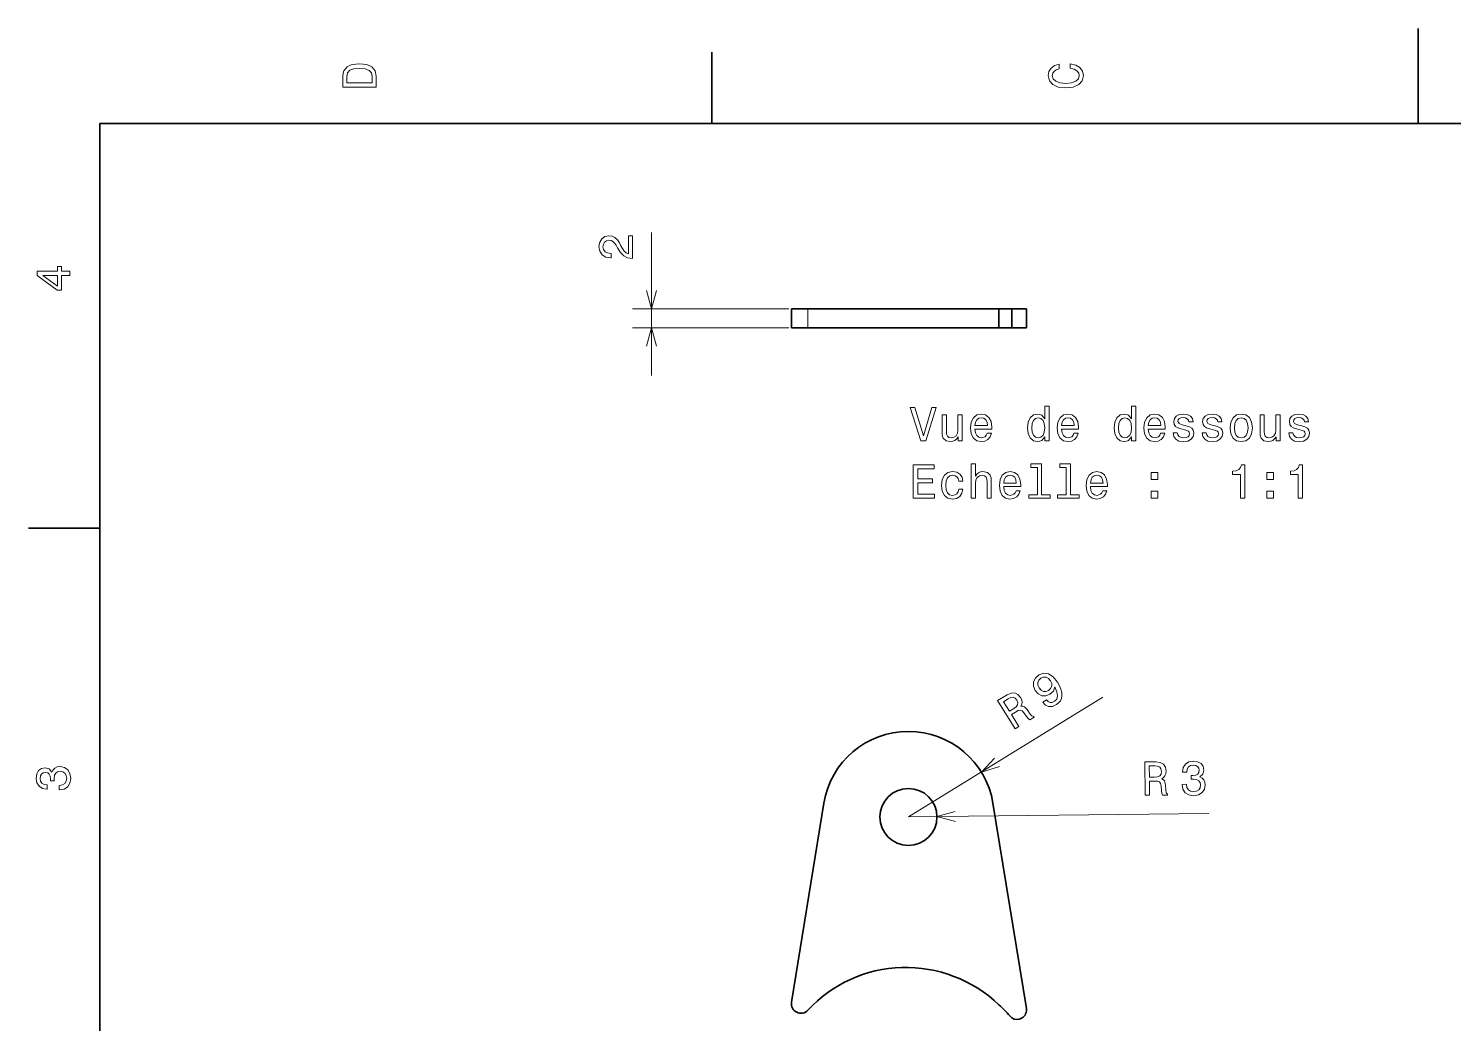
# Model space of a CAD drawing. Extents: x 0 to 297, y 0 to 210.
# Drawn here: x 2.5 to 152.2, y 105.4 to 210 of the extents above; entities that cross this region are included whole.
import ezdxf

# ---------------------------------------------------------------- set-up
doc = ezdxf.new("R2010")
doc.units = 0

msp = doc.modelspace()

# ---------------------------------------------------------------- linework, layer by layer
at = {"color": 7, "lineweight": 35, "ltscale": 0.25}
msp.add_line((148.5, 200), (148.5, 210), dxfattribs=at)
at = {"color": 7, "lineweight": 35, "ltscale": 0.1875}
for p, q in [((74.300003, 200), (74.300003, 207.5)), ((10, 157.5), (2.5, 157.5))]:
    msp.add_line(p, q, dxfattribs=at)
at = {"color": 7, "lineweight": 35}
for p, q in [((287, 200), (10, 200)), ((10, 200), (10, 10)), ((104.46109, 180.531647), (84.386154, 180.531647)), ((104.460541, 178.531647), (84.386154, 178.531647)), ((86.065491, 128.575165), (82.662292, 107.66082)), ((103.831818, 128.575165), (107.341499, 107.006454))]:
    msp.add_line(p, q, dxfattribs=at)
at = {"color": 7, "lineweight": 13, "ltscale": 0.375901}
msp.add_line((67.966049, 173.531647), (67.966049, 188.567673), dxfattribs=at)
at = {"color": 7, "lineweight": 13, "ltscale": 0.410503}
for p, q in [((82.386154, 180.531647), (65.966049, 180.531647)), ((82.386154, 178.531647), (65.966049, 178.531647))]:
    msp.add_line(p, q, dxfattribs=at)
at = {"color": 7, "lineweight": 35, "ltscale": 0.043421}
for p, q in [((84.386154, 180.531647), (82.649307, 180.531647)), ((84.386154, 178.531647), (82.649307, 178.531647))]:
    msp.add_line(p, q, dxfattribs=at)
at = {"color": 7, "lineweight": 35, "ltscale": 0.05}
for p, q in [((82.649307, 178.531647), (82.649307, 180.531647)), ((104.460892, 178.531647), (104.460892, 180.531647)), ((105.798943, 178.531647), (105.798943, 180.531647)), ((107.354477, 180.531647), (107.354477, 178.531647))]:
    msp.add_line(p, q, dxfattribs=at)
at = {"color": 7, "lineweight": 13, "ltscale": 0.05}
msp.add_line((84.386154, 178.531647), (84.386154, 180.531647), dxfattribs=at)
at = {"color": 7, "lineweight": 35, "ltscale": 0.033446}
msp.add_line((104.46109, 180.531647), (105.798943, 180.531647), dxfattribs=at)
at = {"color": 7, "lineweight": 35, "ltscale": 0.038888}
for p, q in [((107.354477, 180.531647), (105.798943, 180.531647)), ((107.354477, 178.531647), (105.798943, 178.531647))]:
    msp.add_line(p, q, dxfattribs=at)
at = {"color": 7, "lineweight": 35, "ltscale": 0.03346}
msp.add_line((105.798943, 178.531647), (104.460541, 178.531647), dxfattribs=at)
at = {"color": 7, "lineweight": 13}
for q in [(115.386421, 139.711319), (126.520248, 127.487694)]:
    msp.add_line((94.948654, 127.129684), q, dxfattribs=at)
for points in [[(35.533215, 204.994965), (35.533215, 203.829971), (39.033215, 203.829971), (39.033215, 204.994965), (38.922264, 205.544678), (38.584366, 205.953171), (38.034657, 206.205338), (37.283215, 206.296112), (36.516644, 206.215424), (36.21405, 206.114563), (35.971977, 205.973343), (35.644165, 205.56485), (35.563473, 205.297562)], [(35.951801, 204.959656), (36.027451, 205.342941), (36.259438, 205.605194), (36.672985, 205.761536), (37.283215, 205.811966), (37.873272, 205.756485), (38.286816, 205.600143), (38.533936, 205.332855), (38.614628, 204.959656), (38.614628, 204.298996), (35.951801, 204.298996)], [(111.93206, 205.817017), (112.35569, 205.716141), (112.658287, 205.549713), (112.844887, 205.317734), (112.905403, 205.045395), (112.814629, 204.71759), (112.54229, 204.460388), (112.098488, 204.28891), (111.483215, 204.233429), (110.872986, 204.28891), (110.424141, 204.455338), (110.151802, 204.71254), (110.055984, 205.045395), (110.106415, 205.287476), (110.247627, 205.494247), (110.474571, 205.655624), (110.787247, 205.766571), (110.787247, 206.245682), (110.308144, 206.094391), (109.94503, 205.832138), (109.718086, 205.474075), (109.637398, 205.045395), (109.763474, 204.510818), (110.116501, 204.10231), (110.696472, 203.840057), (111.483215, 203.749283), (112.269958, 203.840057), (112.84993, 204.10231), (113.208, 204.510818), (113.329041, 205.045395), (113.233215, 205.51442), (112.965927, 205.892654), (112.527161, 206.159943), (111.93206, 206.301163)], [(65.966049, 185.819107), (65.966049, 188.224731), (65.532333, 188.224731), (65.532333, 186.323441), (65.295303, 186.429337), (65.098618, 186.610901), (64.740547, 187.1707), (64.589249, 187.468246), (64.372391, 187.801102), (64.120224, 188.038132), (63.822678, 188.174301), (63.484779, 188.224731), (63.06115, 188.138992), (62.728298, 187.901962), (62.516483, 187.538849), (62.440834, 187.069824), (62.526569, 186.585678), (62.763599, 186.217529), (63.141842, 185.980499), (63.641121, 185.899796), (63.711727, 185.899796), (63.711727, 186.358734), (63.671379, 186.358734), (63.328442, 186.404129), (63.076279, 186.540298), (62.914898, 186.757156), (62.859421, 187.044617), (62.909855, 187.337128), (63.035934, 187.553986), (63.23262, 187.69519), (63.479736, 187.745621), (63.711727, 187.710327), (63.908413, 187.614502), (64.07988, 187.45311), (64.231178, 187.231216), (64.392563, 186.93367), (64.705246, 186.439423), (65.038094, 186.091446), (65.441551, 185.884674), (65.95092, 185.819107)], [(6.833213, 184.02739), (6.833213, 184.481277), (5.965778, 184.481277), (5.965778, 184.98056), (5.56232, 184.98056), (5.56232, 184.481277), (3.408862, 184.481277), (3.408862, 184.022339), (5.521974, 182.489197), (5.965778, 182.489197), (5.965778, 184.02739)], [(5.56232, 182.912827), (3.993876, 184.02739), (5.56232, 184.02739)], [(97.397423, 170.180069), (96.519905, 167.199509), (95.617165, 170.180069), (95.138062, 170.180069), (96.267746, 166.675018), (96.772064, 166.675018), (97.876534, 170.180069)], [(100.599876, 169.383224), (100.156067, 169.383224), (100.156067, 167.819824), (100.105637, 167.456726), (99.959381, 167.194473), (99.732437, 167.033081), (99.434891, 166.982651), (99.197861, 167.022995), (99.046562, 167.144043), (98.960823, 167.350815), (98.940651, 167.643311), (98.940651, 169.383224), (98.496849, 169.383224), (98.496849, 167.602966), (98.511978, 167.244904), (98.607803, 166.947357), (98.900307, 166.675018), (99.369324, 166.579193), (99.62149, 166.614502), (99.838348, 166.705276), (100.024948, 166.861618), (100.176247, 167.088562), (100.176247, 166.675018), (100.599876, 166.675018)], [(101.936333, 167.900528), (103.711548, 167.900528), (103.716591, 168.1073), (103.635895, 168.687271), (103.413994, 169.120987), (103.060974, 169.383224), (102.591949, 169.47905), (102.133018, 169.378189), (101.779991, 169.095764), (101.553047, 168.636841), (101.472351, 168.031647), (101.548004, 167.411331), (101.774948, 166.957443), (102.122932, 166.675018), (102.57682, 166.579193), (102.970192, 166.64476), (103.292961, 166.816223), (103.529991, 167.088562), (103.666161, 167.451675), (103.227394, 167.451675), (103.13662, 167.249939), (103.005493, 167.098648), (102.632294, 166.977615), (102.344833, 167.033081), (102.127975, 167.209595), (101.986763, 167.49707), (101.936333, 167.885391)], [(109.284317, 167.093613), (109.284317, 166.675018), (109.728119, 166.675018), (109.728119, 170.296051), (109.289352, 170.296051), (109.289352, 168.969681), (108.951462, 169.352966), (108.74469, 169.443756), (108.50766, 169.47905), (108.078979, 169.378189), (107.746132, 169.095764), (107.529266, 168.641876), (107.453621, 168.031647), (107.529266, 167.421417), (107.746132, 166.962479), (108.078979, 166.675018), (108.50766, 166.579193), (108.74469, 166.614502), (108.956505, 166.705276)], [(111.044403, 167.900528), (112.819618, 167.900528), (112.824661, 168.1073), (112.743965, 168.687271), (112.522064, 169.120987), (112.169037, 169.383224), (111.70002, 169.47905), (111.241089, 169.378189), (110.888062, 169.095764), (110.661118, 168.636841), (110.580421, 168.031647), (110.656075, 167.411331), (110.883018, 166.957443), (111.231003, 166.675018), (111.684891, 166.579193), (112.078262, 166.64476), (112.401031, 166.816223), (112.638062, 167.088562), (112.774231, 167.451675), (112.335464, 167.451675), (112.24469, 167.249939), (112.113564, 167.098648), (111.740364, 166.977615), (111.452904, 167.033081), (111.236038, 167.209595), (111.094833, 167.49707), (111.044403, 167.885391)], [(118.39238, 167.093613), (118.39238, 166.675018), (118.836189, 166.675018), (118.836189, 170.296051), (118.39743, 170.296051), (118.39743, 168.969681), (118.059532, 169.352966), (117.85276, 169.443756), (117.615723, 169.47905), (117.18705, 169.378189), (116.854202, 169.095764), (116.637344, 168.641876), (116.561691, 168.031647), (116.637344, 167.421417), (116.854202, 166.962479), (117.18705, 166.675018), (117.615723, 166.579193), (117.85276, 166.614502), (118.064575, 166.705276)], [(120.152466, 167.900528), (121.927689, 167.900528), (121.932724, 168.1073), (121.852036, 168.687271), (121.630135, 169.120987), (121.277107, 169.383224), (120.80809, 169.47905), (120.349152, 169.378189), (119.996132, 169.095764), (119.76918, 168.636841), (119.688492, 168.031647), (119.764145, 167.411331), (119.991089, 166.957443), (120.339066, 166.675018), (120.792961, 166.579193), (121.186333, 166.64476), (121.509094, 166.816223), (121.746132, 167.088562), (121.882294, 167.451675), (121.443535, 167.451675), (121.352753, 167.249939), (121.221634, 167.098648), (120.848434, 166.977615), (120.560974, 167.033081), (120.344116, 167.209595), (120.202904, 167.49707), (120.152466, 167.885391)], [(124.126534, 168.253555), (123.697861, 168.354416), (123.380135, 168.470413), (123.274231, 168.707443), (123.304489, 168.873871), (123.410393, 168.994904), (123.581863, 169.070557), (123.828979, 169.100815), (124.06601, 169.070557), (124.252609, 168.979767), (124.37365, 168.843613), (124.42408, 168.662048), (124.857803, 168.662048), (124.857803, 168.672134), (124.78215, 168.999939), (124.575378, 169.257156), (124.252609, 169.418533), (123.828979, 169.47905), (123.400307, 169.418533), (123.087631, 169.252106), (122.890945, 169.00499), (122.830421, 168.692307), (122.875809, 168.389709), (123.017021, 168.177902), (123.249008, 168.026596), (123.586906, 167.9207), (124.081146, 167.799652), (124.383736, 167.673584), (124.464432, 167.572708), (124.49469, 167.421417), (124.449295, 167.234818), (124.328262, 167.093613), (124.131577, 167.002823), (123.869324, 166.972565), (123.591949, 167.002823), (123.390221, 167.108734), (123.254051, 167.280212), (123.198578, 167.517242), (122.769905, 167.517242), (122.840508, 167.113785), (123.047279, 166.821274), (123.375092, 166.64476), (123.828979, 166.579193), (124.303047, 166.64476), (124.651031, 166.821274), (124.862839, 167.103699), (124.938492, 167.471848), (124.883018, 167.789566), (124.726677, 168.006424), (124.469467, 168.147644)], [(127.162552, 168.253555), (126.733879, 168.354416), (126.416153, 168.470413), (126.310249, 168.707443), (126.340508, 168.873871), (126.446411, 168.994904), (126.617889, 169.070557), (126.865005, 169.100815), (127.102036, 169.070557), (127.288635, 168.979767), (127.409668, 168.843613), (127.460106, 168.662048), (127.893822, 168.662048), (127.893822, 168.672134), (127.818176, 168.999939), (127.611404, 169.257156), (127.288635, 169.418533), (126.865005, 169.47905), (126.436325, 169.418533), (126.12365, 169.252106), (125.926964, 169.00499), (125.86644, 168.692307), (125.911835, 168.389709), (126.05304, 168.177902), (126.285034, 168.026596), (126.622925, 167.9207), (127.117165, 167.799652), (127.419754, 167.673584), (127.50045, 167.572708), (127.530708, 167.421417), (127.485321, 167.234818), (127.364288, 167.093613), (127.167603, 167.002823), (126.90535, 166.972565), (126.627975, 167.002823), (126.426239, 167.108734), (126.290077, 167.280212), (126.234604, 167.517242), (125.805923, 167.517242), (125.876534, 167.113785), (126.083305, 166.821274), (126.411118, 166.64476), (126.865005, 166.579193), (127.339066, 166.64476), (127.68705, 166.821274), (127.898865, 167.103699), (127.974518, 167.471848), (127.919037, 167.789566), (127.762695, 168.006424), (127.505493, 168.147644)], [(128.741089, 168.026596), (128.821777, 167.411331), (129.053772, 166.957443), (129.421921, 166.675018), (129.916153, 166.579193), (130.40535, 166.675018), (130.773499, 166.952393), (131.005493, 167.406281), (131.091232, 168.026596), (131.005493, 168.641876), (130.773499, 169.100815), (130.40535, 169.378189), (129.916153, 169.47905), (129.421921, 169.378189), (129.053772, 169.095764), (128.821777, 168.641876)], [(133.996124, 169.383224), (133.552322, 169.383224), (133.552322, 167.819824), (133.501892, 167.456726), (133.355637, 167.194473), (133.128693, 167.033081), (132.831146, 166.982651), (132.594116, 167.022995), (132.44281, 167.144043), (132.357071, 167.350815), (132.336899, 167.643311), (132.336899, 169.383224), (131.893097, 169.383224), (131.893097, 167.602966), (131.908234, 167.244904), (132.004059, 166.947357), (132.296555, 166.675018), (132.765579, 166.579193), (133.017731, 166.614502), (133.234604, 166.705276), (133.421204, 166.861618), (133.572495, 167.088562), (133.572495, 166.675018), (133.996124, 166.675018)], [(136.27063, 168.253555), (135.841949, 168.354416), (135.524231, 168.470413), (135.41832, 168.707443), (135.448578, 168.873871), (135.554474, 168.994904), (135.725952, 169.070557), (135.973068, 169.100815), (136.210098, 169.070557), (136.396698, 168.979767), (136.517731, 168.843613), (136.568176, 168.662048), (137.001892, 168.662048), (137.001892, 168.672134), (136.926239, 168.999939), (136.719467, 169.257156), (136.396698, 169.418533), (135.973068, 169.47905), (135.544403, 169.418533), (135.23172, 169.252106), (135.035034, 169.00499), (134.974518, 168.692307), (135.019897, 168.389709), (135.161102, 168.177902), (135.393097, 168.026596), (135.730988, 167.9207), (136.225235, 167.799652), (136.527832, 167.673584), (136.608521, 167.572708), (136.638779, 167.421417), (136.593384, 167.234818), (136.472351, 167.093613), (136.275665, 167.002823), (136.013412, 166.972565), (135.736038, 167.002823), (135.534302, 167.108734), (135.398148, 167.280212), (135.342667, 167.517242), (134.914001, 167.517242), (134.984589, 167.113785), (135.191376, 166.821274), (135.51918, 166.64476), (135.973068, 166.579193), (136.447128, 166.64476), (136.79512, 166.821274), (137.006927, 167.103699), (137.082581, 167.471848), (137.0271, 167.789566), (136.870758, 168.006424), (136.613556, 168.147644)], [(101.936333, 168.273727), (101.991806, 168.621704), (102.127975, 168.878906), (102.334747, 169.035248), (102.607079, 169.090729), (102.874374, 169.035248), (103.081146, 168.878906), (103.207222, 168.621704), (103.252609, 168.273727)], [(108.583305, 169.080643), (108.875809, 169.01004), (109.097717, 168.813354), (109.228836, 168.485535), (109.279266, 168.031647), (109.228836, 167.572708), (109.097717, 167.244904), (108.875809, 167.043167), (108.583305, 166.977615), (108.305923, 167.043167), (108.094109, 167.244904), (107.952904, 167.577759), (107.907509, 168.031647), (107.952904, 168.480499), (108.094109, 168.808304), (108.305923, 169.01004)], [(111.044403, 168.273727), (111.099876, 168.621704), (111.236038, 168.878906), (111.44281, 169.035248), (111.715149, 169.090729), (111.982437, 169.035248), (112.189209, 168.878906), (112.315292, 168.621704), (112.36068, 168.273727)], [(117.691376, 169.080643), (117.983887, 169.01004), (118.20578, 168.813354), (118.336906, 168.485535), (118.387344, 168.031647), (118.336906, 167.572708), (118.20578, 167.244904), (117.983887, 167.043167), (117.691376, 166.977615), (117.414001, 167.043167), (117.202179, 167.244904), (117.060974, 167.577759), (117.015579, 168.031647), (117.060974, 168.480499), (117.202179, 168.808304), (117.414001, 169.01004)], [(120.152466, 168.273727), (120.207947, 168.621704), (120.344116, 168.878906), (120.550888, 169.035248), (120.823219, 169.090729), (121.090508, 169.035248), (121.297279, 168.878906), (121.423363, 168.621704), (121.46875, 168.273727)], [(129.194977, 168.031647), (129.240356, 168.485535), (129.381577, 168.813354), (129.608521, 169.015076), (129.916153, 169.085678), (130.21875, 169.015076), (130.445694, 168.81839), (130.586914, 168.485535), (130.637329, 168.031647), (130.586914, 167.572708), (130.445694, 167.239853), (130.21875, 167.038132), (129.916153, 166.972565), (129.608521, 167.038132), (129.381577, 167.239853), (129.240356, 167.572708)], [(95.460823, 160.628189), (97.679848, 160.628189), (97.679848, 161.051819), (95.924805, 161.051819), (95.924805, 162.236984), (97.488205, 162.236984), (97.488205, 162.655563), (95.924805, 162.655563), (95.924805, 163.704559), (97.639503, 163.704559), (97.639503, 164.128189), (95.460823, 164.128189)], [(100.236763, 162.438705), (100.675522, 162.438705), (100.584747, 162.842163), (100.367889, 163.159897), (100.029991, 163.356583), (99.591232, 163.43222), (99.107079, 163.33136), (98.738922, 163.048935), (98.506935, 162.590012), (98.426247, 161.974731), (98.501892, 161.364502), (98.728836, 160.910614), (99.086906, 160.628189), (99.576103, 160.532364), (100.009819, 160.608017), (100.347717, 160.819824), (100.579704, 161.152679), (100.680565, 161.596481), (100.256935, 161.596481), (100.18129, 161.314072), (100.040077, 161.102249), (99.838348, 160.97113), (99.591232, 160.930786), (99.283592, 160.996338), (99.061691, 161.198074), (98.925522, 161.525879), (98.880135, 161.989868), (98.925522, 162.443756), (99.066734, 162.771561), (99.293678, 162.973297), (99.591232, 163.0439), (99.853477, 162.998505), (100.050163, 162.882507), (100.18129, 162.690872)], [(101.548004, 160.628189), (101.991806, 160.628189), (101.991806, 162.191589), (102.037193, 162.549652), (102.183449, 162.811905), (102.410393, 162.973297), (102.71299, 163.033813), (102.955063, 162.983383), (103.106361, 162.847214), (103.182007, 162.62027), (103.207222, 162.317673), (103.207222, 160.628189), (103.651031, 160.628189), (103.651031, 162.408447), (103.630852, 162.76651), (103.540077, 163.064072), (103.242523, 163.336395), (102.778549, 163.43222), (102.52639, 163.396927), (102.309532, 163.301102), (102.127975, 163.149796), (101.991806, 162.943024), (101.991806, 164.249222), (101.548004, 164.249222)], [(104.972351, 161.853699), (106.747574, 161.853699), (106.752609, 162.060471), (106.671921, 162.640442), (106.45002, 163.074158), (106.096992, 163.336395), (105.627975, 163.43222), (105.169037, 163.33136), (104.81601, 163.048935), (104.589066, 162.590012), (104.508377, 161.984818), (104.584023, 161.364502), (104.810974, 160.910614), (105.158951, 160.628189), (105.612846, 160.532364), (106.006218, 160.597931), (106.328979, 160.769394), (106.56601, 161.041733), (106.702179, 161.404846), (106.26342, 161.404846), (106.172638, 161.20311), (106.041519, 161.051819), (105.66832, 160.930786), (105.380852, 160.986252), (105.163994, 161.162766), (105.022789, 161.450241), (104.972351, 161.838562)], [(108.502609, 163.876022), (108.502609, 161.001389), (107.58979, 161.001389), (107.58979, 160.628189), (109.854195, 160.628189), (109.854195, 161.001389), (108.946419, 161.001389), (108.946419, 164.249222), (107.806648, 164.249222), (107.806648, 163.876022)], [(111.538635, 163.876022), (111.538635, 161.001389), (110.625809, 161.001389), (110.625809, 160.628189), (112.890221, 160.628189), (112.890221, 161.001389), (111.982437, 161.001389), (111.982437, 164.249222), (110.842667, 164.249222), (110.842667, 163.876022)], [(114.080421, 161.853699), (115.855637, 161.853699), (115.86068, 162.060471), (115.779991, 162.640442), (115.55809, 163.074158), (115.205063, 163.336395), (114.736038, 163.43222), (114.277107, 163.33136), (113.924088, 163.048935), (113.697136, 162.590012), (113.616447, 161.984818), (113.692093, 161.364502), (113.919037, 160.910614), (114.267021, 160.628189), (114.720917, 160.532364), (115.114288, 160.597931), (115.43705, 160.769394), (115.674088, 161.041733), (115.810249, 161.404846), (115.37149, 161.404846), (115.280708, 161.20311), (115.14959, 161.051819), (114.77639, 160.930786), (114.488922, 160.986252), (114.272064, 161.162766), (114.130859, 161.450241), (114.080421, 161.838562)], [(120.460106, 162.584961), (121.156067, 162.584961), (121.156067, 163.336395), (120.460106, 163.336395)], [(129.825378, 160.628189), (130.284302, 160.628189), (130.284302, 164.153412), (129.941376, 164.153412), (129.850586, 163.845764), (129.669037, 163.638992), (129.391663, 163.51796), (129.008377, 163.477615), (129.008377, 163.119537), (129.825378, 163.119537)], [(132.604187, 162.584961), (133.300156, 162.584961), (133.300156, 163.336395), (132.604187, 163.336395)], [(135.89743, 160.628189), (136.356354, 160.628189), (136.356354, 164.153412), (136.013412, 164.153412), (135.922638, 163.845764), (135.741089, 163.638992), (135.463699, 163.51796), (135.080414, 163.477615), (135.080414, 163.119537), (135.89743, 163.119537)], [(104.972351, 162.226898), (105.027832, 162.574875), (105.163994, 162.832077), (105.370766, 162.988419), (105.643105, 163.0439), (105.910393, 162.988419), (106.117165, 162.832077), (106.243248, 162.574875), (106.288635, 162.226898)], [(114.080421, 162.226898), (114.135895, 162.574875), (114.272064, 162.832077), (114.478836, 162.988419), (114.751175, 163.0439), (115.018463, 162.988419), (115.225235, 162.832077), (115.351318, 162.574875), (115.396706, 162.226898)], [(120.460106, 160.628189), (121.156067, 160.628189), (121.156067, 161.379623), (120.460106, 161.379623)], [(132.604187, 160.628189), (133.300156, 160.628189), (133.300156, 161.379623), (132.604187, 161.379623)], [(109.066422, 139.187897), (109.339706, 138.888275), (109.685654, 138.73999), (110.078156, 138.756577), (110.501686, 138.934387), (110.736572, 139.120438), (110.916595, 139.337875), (111.027901, 139.589981), (111.074768, 139.87941), (111.058197, 140.194931), (110.9729, 140.545135), (110.82251, 140.91449), (110.606041, 141.31424), (110.160248, 141.874832), (109.67749, 142.187637), (109.178589, 142.247681), (108.660896, 142.05928), (108.287605, 141.722885), (108.096703, 141.321091), (108.086205, 140.876389), (108.263367, 140.434677), (108.585892, 140.064697), (108.980736, 139.875443), (109.402985, 139.862946), (109.824867, 140.033829), (110.178337, 140.363953), (110.32991, 140.800751), (110.554665, 140.281738), (110.626099, 139.857864), (110.539917, 139.526459), (110.291832, 139.284912), (110.050003, 139.17749), (109.828644, 139.171509), (109.628738, 139.255722), (109.461533, 139.431137)], [(108.677307, 140.695419), (108.556335, 140.988129), (108.547035, 141.272598), (108.654045, 141.522064), (108.869759, 141.720001), (109.152229, 141.828751), (109.427444, 141.81459), (109.674606, 141.682465), (109.885757, 141.445282), (110.005081, 141.14563), (110.009094, 140.869751), (109.888206, 140.623596), (109.652672, 140.419373), (109.390022, 140.31691), (109.128677, 140.327774), (108.88681, 140.451294)], [(106.157196, 136.378342), (106.556602, 136.624222), (105.78196, 137.882568), (106.189957, 138.133728), (106.498512, 138.305908), (106.724495, 138.362122), (106.91481, 138.283844), (107.113747, 138.056885), (107.373169, 137.683594), (107.554916, 137.446075), (107.69899, 137.327484), (108.149933, 137.605087), (108.099701, 137.686676), (107.926895, 137.746124), (107.755058, 137.948303), (107.428886, 138.410797), (107.136436, 138.722305), (106.968918, 138.773163), (106.764076, 138.759583), (106.869766, 138.972702), (106.897484, 139.197052), (106.858459, 139.433594), (106.744102, 139.677078), (106.461899, 140.000824), (106.12355, 140.165634), (105.739632, 140.154327), (105.318741, 139.972229), (104.32238, 139.358856)], [(105.431808, 139.538437), (105.709648, 139.673935), (105.94455, 139.706024), (106.153038, 139.62709), (106.337105, 139.414673), (106.447502, 139.13916), (106.42408, 138.91745), (106.274109, 138.718536), (106.016769, 138.530502), (105.557236, 138.247604), (104.94651, 139.239685)], [(5.73379, 129.979111), (5.769093, 129.979111), (6.253242, 130.059799), (6.616354, 130.296829), (6.848343, 130.670029), (6.934078, 131.164276), (6.848343, 131.688766), (6.626441, 132.082138), (6.273415, 132.334305), (5.819525, 132.425079), (5.521974, 132.384735), (5.279899, 132.273788), (5.0933, 132.092224), (4.957133, 131.850143), (4.684798, 132.177963), (4.251081, 132.293961), (3.857709, 132.218307), (3.560158, 132.00145), (3.373559, 131.648422), (3.307997, 131.164276), (3.388689, 130.710388), (3.610591, 130.362396), (3.963617, 130.135452), (4.432637, 130.059799), (4.46794, 130.059799), (4.46794, 130.508652), (4.145173, 130.548996), (3.913184, 130.680115), (3.771974, 130.891937), (3.721542, 131.189484), (3.761888, 131.451736), (3.867795, 131.643372), (4.039265, 131.759369), (4.271254, 131.804764), (4.518372, 131.759369), (4.684798, 131.638336), (4.785663, 131.426514), (4.815922, 131.139053), (4.810879, 130.942368), (5.209294, 130.942368), (5.199208, 131.189484), (5.244596, 131.507217), (5.365634, 131.744247), (5.56232, 131.885452), (5.819525, 131.935883), (6.112032, 131.880417), (6.328891, 131.734161), (6.465058, 131.502167), (6.510447, 131.194534), (6.460014, 130.876801), (6.308718, 130.644821), (6.066643, 130.498566), (5.73379, 130.443085)], [(119.819321, 129.411835), (120.288315, 129.41716), (120.271561, 130.89473), (120.750633, 130.900162), (121.103806, 130.889038), (121.326492, 130.820953), (121.449417, 130.655914), (121.50322, 130.358948), (121.533577, 129.905365), (121.567207, 129.608185), (121.629723, 129.432373), (122.159225, 129.43837), (122.158142, 129.53418), (122.040558, 129.674072), (121.997238, 129.935852), (121.955536, 130.500244), (121.865059, 130.917847), (121.747581, 131.047638), (121.564957, 131.141403), (121.765244, 131.26976), (121.904442, 131.447861), (121.992691, 131.670776), (122.01992, 131.9384), (121.944519, 132.361206), (121.739197, 132.676605), (121.40419, 132.864471), (120.949593, 132.924881), (119.779633, 132.911621)], [(120.823334, 132.494751), (121.131294, 132.467987), (121.349228, 132.374619), (121.487389, 132.199661), (121.535919, 131.922821), (121.488808, 131.629761), (121.354645, 131.451721), (121.123703, 131.358307), (120.80629, 131.329498), (120.266693, 131.32338), (120.253487, 132.488281)], [(123.696381, 130.555298), (123.696777, 130.520004), (123.782951, 130.036804), (124.024086, 129.676392), (124.399895, 129.448654), (124.895065, 129.36853), (125.418556, 129.460205), (125.809387, 129.686554), (126.057533, 130.042419), (126.143158, 130.497299), (126.099442, 130.794373), (125.985748, 131.035187), (125.802094, 131.219711), (125.558487, 131.353119), (125.883186, 131.62915), (125.994255, 132.064163), (125.914154, 132.45665), (125.693932, 132.751724), (125.338814, 132.934311), (124.853951, 132.99437), (124.401009, 132.908539), (124.055565, 132.682709), (123.832634, 132.327133), (123.762314, 131.857285), (123.762711, 131.821991), (124.211533, 131.827072), (124.248215, 132.150269), (124.376694, 132.383728), (124.586899, 132.527344), (124.883858, 132.581146), (125.146545, 132.543777), (125.339378, 132.440048), (125.457306, 132.269897), (125.505325, 132.038437), (125.462738, 131.790833), (125.343597, 131.623032), (125.132935, 131.519775), (124.84584, 131.486267), (124.649109, 131.489075), (124.653625, 131.090683), (124.900612, 131.103577), (125.218826, 131.061783), (125.457214, 130.943451), (125.600647, 130.748383), (125.653992, 130.49176), (125.601837, 130.198639), (125.458054, 129.980133), (125.227623, 129.841339), (124.920525, 129.79248), (124.602249, 129.839294), (124.368561, 129.987961), (124.219574, 130.228363), (124.160324, 130.560562)]]:
    msp.add_lwpolyline(points, close=True, dxfattribs=at)
for points in [[(67.44841, 182.463501), (67.966049, 180.531647), (68.483688, 182.463501)], [(68.483688, 176.599792), (67.966049, 178.531647), (67.44841, 176.599792)], [(103.986565, 133.301346), (102.612816, 131.847794), (104.529297, 132.419739)], [(99.874321, 127.703209), (97.948463, 127.163704), (99.886055, 126.667999)]]:
    msp.add_lwpolyline(points, dxfattribs=at)
at = {"color": 7, "lineweight": 35}
msp.add_circle((94.948654, 127.129684), 3, dxfattribs=at)
for centre, radius, start, end in [((94.948654, 127.129684), 9, 9.242217, 170.757789), ((83.649307, 107.500214), 1, 170.757789, 317.463238), ((94.82518, 96.7612), 14.354242, 40.137842, 47.833027), ((106.354477, 106.845848), 1, 236.252204, 9.242217)]:
    msp.add_arc(centre, radius, start, end, dxfattribs=at)
msp.add_ellipse((94.831512, 97.238174), major_axis=(10.401703, -9.633331), ratio=0.987492, start_param=1.5595145951, end_param=3.1461930814, dxfattribs=at)

doc.saveas('drawing.dxf')
